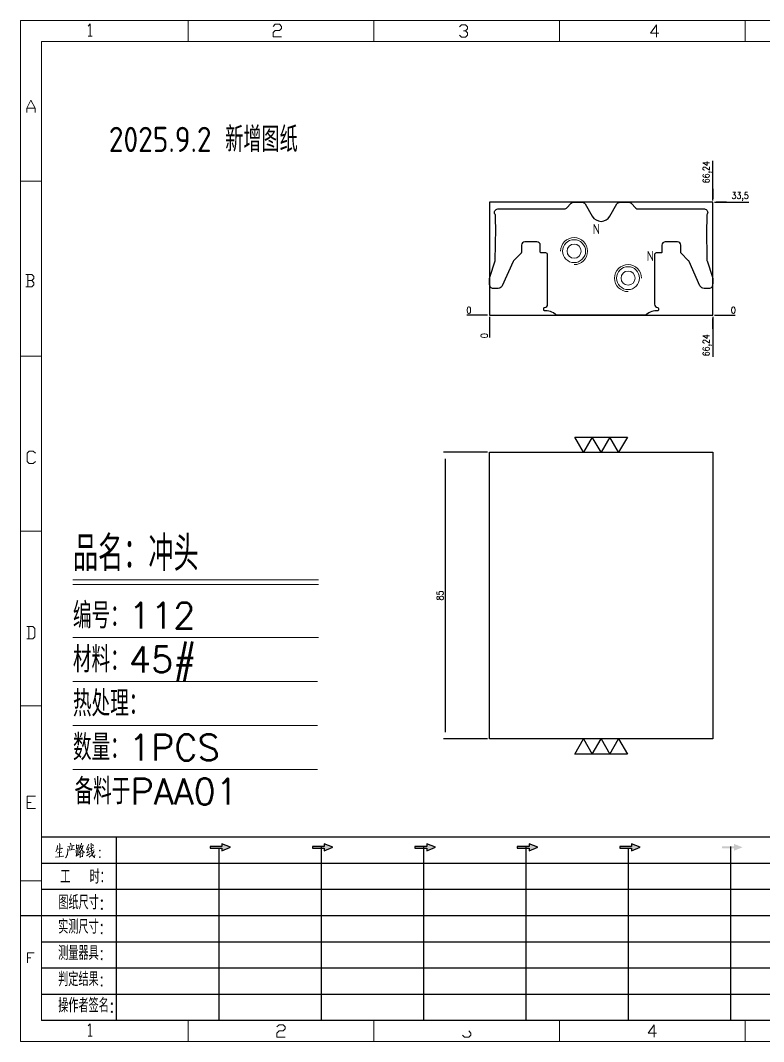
# Model space of a CAD drawing. Header units: millimetres. Extents: x 88508 to 142116, y -5268 to 20283.
# Drawn here: x 95294.1 to 95514.4, y 11982 to 12284.8 of the extents above; entities that cross this region are included whole.
import ezdxf
from ezdxf.enums import TextEntityAlignment as Align

# ---------------------------------------------------------------- set-up
doc = ezdxf.new("R2010")
doc.units = ezdxf.units.MM
doc.linetypes.add('DASHED', pattern=[0])
for name, color, linetype in [('DIM', 4, 'Continuous'), ('PH', 255, 'Continuous'), ('PUNCH', 2, 'Continuous'), ('TEXT', 4, 'Continuous')]:
    doc.layers.add(name, color=color, linetype=linetype)
doc.styles.add('chinesef_fs', font='simplex.shx', dxfattribs={"bigfont": 'gbcbig.shx'})
doc.styles.add('gbenor', font='gbenor.shx', dxfattribs={"bigfont": 'gbcbig.shx'})
doc.styles.add('GBENOR_', font='gbenor.shx', dxfattribs={"bigfont": 'gbcbig'})
doc.styles.get("Standard").update_dxf_attribs({"font": 'txt.shx', "width": 0.85, "bigfont": 'ctxt.shx'})
doc.styles.add('TXT', font='txt.shx', dxfattribs={"width": 0.8, "bigfont": 'ctxt.shx'})
doc.dimstyles.new('T-2-WX', dxfattribs={"dimtxt": 2, "dimasz": 2, "dimexe": 0.5, "dimexo": 0.5, "dimgap": 0.5, "dimtad": 1, "dimtxsty": 'Standard', "dimblk": 'OPEN30', "dimcen": 0, "dimazin": 3, "dimtfac": 1, "dimtmove": 0, "dimatfit": 3, "dimldrblk": 'OPEN30', "dimlwd": -1, "dimlwe": -1})

# ---------------------------------------------------------------- blocks, each defined once
blk = doc.blocks.new('U40')
for points in [[(351.8, 337.7), (351.8, 333.2), (367, 339.3), (351.8, 345.3), (351.8, 340.8), (331.2, 340.8), (331.2, 337.7)], [(545.7, 339.3), (530.6, 345.3), (530.6, 340.8), (509.9, 340.8), (509.9, 337.7), (530.6, 337.7), (530.6, 333.2)], [(724.5, 339.3), (709.3, 345.3), (709.3, 340.8), (688.7, 340.8), (688.7, 337.7), (709.3, 337.7), (709.3, 333.2)], [(903.3, 339.3), (888.1, 345.3), (888.1, 340.8), (867.5, 340.8), (867.5, 337.7), (888.1, 337.7), (888.1, 333.2)], [(1082.1, 339.3), (1066.9, 345.3), (1066.9, 340.8), (1046.3, 340.8), (1046.3, 337.7), (1066.9, 337.7), (1066.9, 333.2)], [(1245.7, 337.7), (1245.7, 333.2), (1260.9, 339.3), (1245.7, 345.3), (1245.7, 340.8), (1225.1, 340.8), (1225.1, 337.7)]]:
    blk.add_hatch(color=3).paths.add_polyline_path(points)
at = {"color": 254, "lineweight": 18}
for p, q in [((0, 1783.5), (0, 0)), ((0, 1783.5), (2530.2, 1783.5)), ((941.1, 1783.5), (941.1, 1746.5)), ((1265.1, 1783.5), (1265.1, 1746.5)), ((37, 37), (37, 1746.5)), ((37, 1746.5), (2493.2, 1746.5)), ((0, 1502.7), (37, 1502.7)), ((0, 1197.2), (37, 1197.2)), ((0, 891.7), (37, 891.7)), ((0, 586.3), (37, 586.3)), ((0, 280.8), (37, 280.8)), ((37, 37), (2493.2, 37)), ((941.1, 0), (941.1, 37)), ((1265.1, 0), (1265.1, 37)), ((0, 0), (2530.2, 0))]:
    blk.add_line(p, q, dxfattribs=at)
at = {"color": 254, "linetype": 'Continuous', "lineweight": 18}
for p, q in [((293.1, 1783.5), (293.1, 1746.5)), ((617.1, 1783.5), (617.1, 1746.5)), ((293.1, 0), (293.1, 37)), ((617.1, 0), (617.1, 37))]:
    blk.add_line(p, q, dxfattribs=at)
for p, q in [((38, 357.6), (1598.2, 357.6)), ((38, 311.8), (1598.2, 311.8)), ((37.1, 266), (1598.2, 266)), ((0.1, 220.2), (1598.2, 220.2)), ((37.1, 174.4), (1598.2, 174.4)), ((37.1, 128.6), (1598.2, 128.6)), ((37.1, 82.8), (1598.2, 82.8))]:
    blk.add_line(p, q)
at = {"color": 254}
for p, q in [((167.8, 37), (167.8, 357.6)), ((525.5, 37), (525.5, 340.8)), ((704.3, 37), (704.3, 340.8)), ((883.1, 37), (883.1, 340.8)), ((1240.6, 37), (1240.6, 340.8)), ((346.7, 37), (346.7, 337.9)), ((1061.9, 37), (1061.9, 337.7)), ((1598.2, 37), (38, 37))]:
    blk.add_line(p, q, dxfattribs=at)
at = {"color": 92, "lineweight": 18}
for points in [[(118.3, 1773.7), (121.9, 1777.3), (121.9, 1755.8)], [(441.4, 1773.1), (445, 1776.7), (452.2, 1776.7), (455.8, 1773.1), (455.8, 1769.5), (452.2, 1765.9), (445, 1765.9), (441.4, 1762.3), (441.4, 1755.1), (455.8, 1755.1)], [(766.4, 1772.4), (770, 1776), (777.2, 1776), (780.8, 1772.4), (780.8, 1768.8), (777.2, 1765.2), (773.6, 1765.2)], [(1114.4, 1761.4), (1100, 1761.4), (1110.8, 1775.8), (1110.8, 1754.2)], [(118.3, 1755.8), (125.5, 1755.8)], [(777.2, 1765.2), (780.8, 1761.6), (780.8, 1758), (777.2, 1754.4), (770, 1754.4), (766.4, 1758)], [(11.1, 1622.8), (11.1, 1630), (18.3, 1644.4), (25.5, 1630), (25.5, 1622.8)], [(11.1, 1630), (25.5, 1630)], [(20, 1329), (23.6, 1332.6), (23.6, 1336.2), (20, 1339.8), (9.2, 1339.8)], [(12.8, 1339.8), (12.8, 1318.2)], [(9.2, 1318.2), (20, 1318.2), (23.6, 1321.8), (23.6, 1325.4), (20, 1329), (12.8, 1329)], [(26.1, 1013.2), (22.5, 1009.6), (15.3, 1009.6), (11.7, 1013.2), (11.7, 1027.6), (15.3, 1031.2), (22.5, 1031.2), (26.1, 1027.6)], [(11, 703.2), (21.8, 703.2), (25.4, 706.8), (25.4, 721.2), (21.8, 724.8), (11, 724.8)], [(14.6, 724.8), (14.6, 703.2)], [(26.1, 407), (11.7, 407), (11.7, 428.6), (26.1, 428.6)], [(11.7, 417.8), (18.9, 417.8)], [(12.3, 137.7), (12.3, 155), (23.8, 155)], [(12.3, 146.4), (18.1, 146.4)], [(118.3, 27.4), (121.9, 31), (121.9, 9.4)], [(447.9, 25.7), (451.5, 29.3), (458.7, 29.3), (462.3, 25.7), (462.3, 22.1), (458.7, 18.5), (451.5, 18.5), (447.9, 14.9), (447.9, 7.7), (462.3, 7.7)], [(782.7, 18.5), (786.3, 14.9), (786.3, 11.3), (782.7, 7.7), (775.5, 7.7), (771.9, 11.3)], [(1110.3, 14.9), (1095.9, 14.9), (1106.7, 29.3), (1106.7, 7.7)], [(118.3, 9.4), (125.5, 9.4)]]:
    blk.add_lwpolyline(points, dxfattribs=at)
at = {"color": 92, "lineweight": 0}
for points in [[(65, 342.2), (64.8, 341), (64.1, 337.9), (63.6, 335.7), (62.8, 333.5), (62.1, 331.4)], [(68.4, 345.9), (68.7, 344.4), (68.1, 322.9)], [(82.6, 340.8), (93.7, 342.2), (93.3, 342.4), (92.4, 342)], [(86.1, 336.1), (86, 337.5), (85.3, 339.8)], [(86.7, 346.7), (87.9, 344.6), (88.3, 343)], [(90.3, 341), (90.4, 339.6), (89.1, 335.3)], [(97.8, 344), (98.1, 342.6), (98.1, 340.8), (98.1, 337.9), (98.1, 336.3), (98.2, 337.7), (102.1, 338.3), (101.8, 338.3), (102.1, 343.6), (102.1, 343.2), (102.1, 342.8), (98.2, 342.2)], [(105.5, 341.2), (105.9, 341), (109.6, 341.8), (109.3, 342.6), (108.5, 339.6), (107.6, 337.3), (106.9, 335.9), (105.9, 334.3), (104.3, 332), (103.1, 330.4), (101.9, 329.4)], [(106.6, 346.5), (106.5, 345.2), (105.1, 341.2), (104.2, 338.9), (103.1, 336.3), (102.6, 335.5)], [(104.9, 339.1), (105.3, 338.7), (107, 335.7), (108.6, 333.3), (109.9, 331.2), (110.3, 330.8), (112.6, 330.8), (110.2, 331.2), (109, 332.6)], [(119.3, 344.8), (119.1, 343.8), (116.8, 338.5), (115.4, 335.5), (119.3, 336.3)], [(120.3, 339.4), (118.1, 333.5), (116.4, 330), (116.1, 329.8), (120.5, 331.4)], [(121.7, 336.7), (127.7, 339.6)], [(123.4, 346.5), (123.5, 345.4), (123.5, 340.8), (123.8, 337.3), (124, 335.3), (124.2, 333.1), (124.5, 331), (124.8, 329), (125.2, 327.4), (125.9, 325.7), (126.9, 323.9), (127.9, 322.7), (128.9, 321.7), (129.6, 321.3), (129.9, 326.1), (129.4, 321.5)], [(127.7, 341.6), (127.2, 342.4), (125.7, 344.2)], [(61.4, 322.3), (68.2, 322.9), (75.3, 323.7), (74.9, 323.9), (73.8, 323.5)], [(63.8, 335.9), (73.4, 337.5), (73.1, 337.7), (72.5, 337.3)], [(64.5, 329.6), (64.8, 329.6), (65.1, 329.6), (72.5, 331), (71.9, 331), (70.9, 330.8)], [(82.6, 335.1), (82.6, 331.8), (82.3, 329), (81.9, 326.8), (81.2, 324.9), (80.3, 323.1), (79.6, 321.9), (78.8, 320.9)], [(93.3, 335.5), (94.1, 335.7), (94.3, 335.5), (82.6, 334.3), (82.6, 335.1), (82.2, 336.9)], [(96.5, 323.9), (102.8, 327.2)], [(97.2, 334.3), (97.5, 333.5), (97.7, 324.7)], [(100.2, 337.9), (100.1, 325.9)], [(100.2, 332.6), (102.4, 333.1)], [(104.2, 330), (104.5, 329), (104.5, 321.1), (104.3, 322.1), (104.5, 322.7), (109.2, 323.1), (108.6, 323.1), (109, 329.2), (109, 330), (109.3, 329.4), (108.6, 329.4), (104.6, 328.8)], [(115.3, 324.3), (121.5, 328.2)], [(128.2, 332.4), (128.1, 331.6), (126.9, 329.6), (125.8, 328), (124.5, 326.3), (123, 324.7), (121.4, 323.3), (120.1, 322.3)], [(121.4, 332.2), (128.8, 335.1)]]:
    blk.add_lwpolyline(points, dxfattribs=at)
for points in [[(367, 339.3), (351.8, 345.3), (351.8, 340.8), (331.2, 340.8), (331.2, 337.7), (351.8, 337.7), (351.8, 333.2), (367, 339.3)], [(545.7, 339.3), (530.6, 345.3), (530.6, 340.8), (509.9, 340.8), (509.9, 337.7), (530.6, 337.7), (530.6, 333.2), (545.7, 339.3)], [(724.5, 339.3), (709.3, 345.3), (709.3, 340.8), (688.7, 340.8), (688.7, 337.7), (709.3, 337.7), (709.3, 333.2), (724.5, 339.3)], [(903.3, 339.3), (888.1, 345.3), (888.1, 340.8), (867.5, 340.8), (867.5, 337.7), (888.1, 337.7), (888.1, 333.2), (903.3, 339.3)], [(1082.1, 339.3), (1066.9, 345.3), (1066.9, 340.8), (1046.3, 340.8), (1046.3, 337.7), (1066.9, 337.7), (1066.9, 333.2), (1082.1, 339.3)]]:
    blk.add_lwpolyline(points)
for points in [[(138.7, 332.4), (139.4, 333.5), (138.7, 334.5), (138, 333.5)], [(138.7, 320.9), (139.4, 321.9), (138.7, 322.9), (138, 321.9)]]:
    blk.add_lwpolyline(points, close=True, dxfattribs=at)
at = {"color": 3, "style": 'chinesef_fs'}
for s, p in [('工  时：', (69.5, 275.7)), ('图纸尺寸:', (66.2, 230.9)), ('实测尺寸:', (65.9, 188.4)), ('测量器具:', (65.9, 142.6)), ('判定结果:', (65.9, 96.8)), ('操作者签名:', (65.9, 51))]:
    blk.add_text(s, height=24.57, dxfattribs=at).set_placement(p)
at = {"lineweight": 18, "style": 'GBENOR_'}
blk.add_attdef('文档路径', (2126, 386.9), '', height=17.8, dxfattribs=at)
at = {"lineweight": 20, "style": 'TXT'}
for tag, height, p in [('18-**-**', 16.3, (1866.6, 256.2)), ('客户名称', 16.1, (1741.1, 134, 0)), ('料厚:', 16.1, (1741.3, 93.2, 0))]:
    blk.add_attdef(tag, text='', height=height, dxfattribs=at).set_placement(p, align=Align.MIDDLE)
for tag, p, height in [('88888', (1850.9, 207.5), 14.9), ('材质:', (1691.2, 168, 0), 16.1), ('核准', (1869.4, 127.5, 0), 16.1), ('设计', (1868.8, 88.3, 0), 16.1), ('绘图', (1868.2, 49.1, 0), 16.1)]:
    blk.add_attdef(tag, p, '', height=height, dxfattribs=at)
for tag, p, height, width in [('3', (2234.7, 206.9), 15.8, 0.7), ('4', (2234.7, 167.4), 15.8, 0.7), ('核准日期', (2041.1, 124.2, 0), 16.1, 0.68), ('设计日期', (2041.1, 84.5, 0), 16.1, 0.68), ('1', (2251.9, 85.9), 14.6, 0.7), ('绘图日期', (2040.9, 46.4, 0), 16.1, 0.68), ('2', (2235, 49.2), 14.6, 0.7)]:
    blk.add_attdef(tag, p, '', height=height, dxfattribs=dict(at, width=width))
blk = doc.blocks.new('*D9765')
at = {"layer": 'Defpoints', "color": 0}
for p in [(95433.08, 12197.39), (95499.32, 12197.39), (95504.32, 12197.39)]:
    blk.add_point(p, dxfattribs=at)
at = {"layer": 'DIM', "color": 0}
blk.add_line((95499.82, 12197.39), (95505.95, 12197.39), dxfattribs=at)
at = {"layer": 'DIM', "color": 0, "insert": (95505.39, 12198.89), "char_height": 2, "attachment_point": 5}
blk.add_mtext('0', dxfattribs=at)
blk = doc.blocks.new('_Open30')
blk = doc.blocks.new('*D9766')
at = {"layer": 'Defpoints', "color": 0}
for p in [(95499.32, 12230.89), (95504.32, 12230.89), (95433.08, 12197.39)]:
    blk.add_point(p, dxfattribs=at)
at = {"layer": 'DIM', "color": 0}
for p, q in [((95499.82, 12230.89), (95503.32, 12230.89)), ((95503.32, 12230.89), (95500.32, 12230.89)), ((95500.32, 12230.89), (95510, 12230.89))]:
    blk.add_line(p, q, dxfattribs=at)
at = {"layer": 'DIM', "color": 0, "insert": (95507.41, 12232.58), "char_height": 2, "attachment_point": 5}
blk.add_mtext('33,5', dxfattribs=at)
blk = doc.blocks.new('*D9767')
at = {"layer": 'Defpoints', "color": 0}
for p in [(95428.08, 12197.39), (95433.08, 12197.39), (95433.08, 12197.39)]:
    blk.add_point(p, dxfattribs=at)
at = {"layer": 'DIM', "color": 0}
blk.add_line((95432.58, 12197.39), (95426.45, 12197.39), dxfattribs=at)
at = {"layer": 'DIM', "color": 0, "insert": (95427.02, 12198.89), "char_height": 2, "attachment_point": 5}
blk.add_mtext('0', dxfattribs=at)
blk = doc.blocks.new('*D9768')
at = {"layer": 'Defpoints', "color": 0}
for p in [(95433.08, 12197.39), (95499.32, 12197.39), (95499.32, 12192.39)]:
    blk.add_point(p, dxfattribs=at)
at = {"layer": 'DIM', "color": 0}
for p, q in [((95499.32, 12196.89), (95499.32, 12193.39)), ((95499.32, 12193.39), (95499.32, 12196.39)), ((95499.32, 12196.39), (95499.32, 12185.09))]:
    blk.add_line(p, q, dxfattribs=at)
at = {"layer": 'DIM', "color": 0, "insert": (95497.63, 12188.49), "char_height": 2, "attachment_point": 5, "rotation": 90}
blk.add_mtext('66,24', dxfattribs=at)
blk = doc.blocks.new('*D9769')
at = {"layer": 'Defpoints', "color": 0}
for p in [(95433.08, 12197.39), (95433.08, 12197.39), (95433.08, 12192.39)]:
    blk.add_point(p, dxfattribs=at)
at = {"layer": 'DIM', "color": 0}
blk.add_line((95433.08, 12196.89), (95433.08, 12190.75), dxfattribs=at)
at = {"layer": 'DIM', "color": 0, "insert": (95431.58, 12191.32), "char_height": 2, "attachment_point": 5, "rotation": 90}
blk.add_mtext('0', dxfattribs=at)
blk = doc.blocks.new('*D9770')
at = {"layer": 'Defpoints', "color": 0}
for p in [(95499.32, 12235.89), (95499.32, 12230.89), (95433.08, 12197.39)]:
    blk.add_point(p, dxfattribs=at)
at = {"layer": 'DIM', "color": 0}
for p, q in [((95499.32, 12231.89), (95499.32, 12243.19)), ((95499.32, 12231.39), (95499.32, 12234.89)), ((95499.32, 12234.89), (95499.32, 12231.89))]:
    blk.add_line(p, q, dxfattribs=at)
at = {"layer": 'DIM', "color": 0, "insert": (95497.63, 12239.79), "char_height": 2, "attachment_point": 5, "rotation": 90}
blk.add_mtext('66,24', dxfattribs=at)
blk = doc.blocks.new('*D9771')
at = {"layer": 'Defpoints', "color": 0}
for p in [(95433.08, 12156.79), (95419.97, 12071.79), (95433.08, 12071.79)]:
    blk.add_point(p, dxfattribs=at)
at = {"layer": 'DIM', "color": 0}
for p, q in [((95432.58, 12156.79), (95419.47, 12156.79)), ((95419.97, 12154.79), (95419.97, 12073.79)), ((95432.58, 12071.79), (95419.47, 12071.79))]:
    blk.add_line(p, q, dxfattribs=at)
at = {"layer": 'DIM', "color": 0, "insert": (95418.47, 12114.29), "char_height": 2, "attachment_point": 5, "rotation": 90}
blk.add_mtext('85', dxfattribs=at)

msp = doc.modelspace()

# ---------------------------------------------------------------- linework, layer by layer
at = {"layer": 'DIM', "color": 4, "linetype": 'Continuous', "lineweight": 13}
for p, q in [((95309.654, 12118.891), (95382.465, 12118.891)), ((95309.654, 12117.549), (95382.465, 12117.549)), ((95309.654, 12101.83), (95382.465, 12101.83)), ((95309.654, 12088.794), (95382.149, 12088.794)), ((95309.654, 12075.759), (95382.149, 12075.759)), ((95309.654, 12062.723), (95382.149, 12062.723))]:
    msp.add_line(p, q, dxfattribs=at)
at = {"layer": 'DIM'}
for points in [[(95473.995, 12161.286), (95471.397, 12156.786), (95468.798, 12161.286), (95466.2, 12156.786), (95463.602, 12161.286), (95461.004, 12156.786), (95458.406, 12161.286), (95473.995, 12161.286)], [(95458.406, 12067.286), (95461.004, 12071.786), (95463.602, 12067.286), (95466.2, 12071.786), (95468.798, 12067.286), (95471.397, 12071.786), (95473.995, 12067.286), (95458.406, 12067.286)]]:
    msp.add_lwpolyline(points, close=True, dxfattribs=at)
at = {"layer": 'DIM', "color": 2}
msp.add_lwpolyline([(95433.082, 12156.786), (95499.319, 12156.786), (95499.319, 12071.786), (95433.082, 12071.786)], close=True, dxfattribs=at)
at = {"layer": 'PUNCH'}
msp.add_lwpolyline([(95447.17, 12219.126), (95443.582, 12219.126, 0.4142136), (95442.582, 12218.126), (95442.582, 12215.959, -0.2021422), (95442.491, 12215.744), (95440.353, 12213.658, 0.0944881), (95440.139, 12213.351), (95436.898, 12206.113, -0.234761), (95436.073, 12205.434), (95435.674, 12205.342, -0.0479446), (95435.484, 12205.317), (95435.061, 12205.302, -0.0220851), (95434.973, 12205.302), (95434.025, 12205.352, -0.3146638), (95433.302, 12205.915, -0.0658431), (95433.096, 12207.14, -0.0208931), (95433.084, 12207.772, -0.0728044), (95433.23, 12208.628), (95434.812, 12213.502, 0.07437), (95434.836, 12213.647), (95434.997, 12223.084, 0.0139664), (95434.996, 12223.14), (95434.9, 12225.606), (95434.9, 12226.832, 0.1395991), (95434.75, 12227.359, -0.5878017), (95435.6, 12228.886), (95455.209, 12228.886, 0.1989124), (95455.916, 12229.179), (95457.33, 12230.593, -0.1989124), (95458.037, 12230.886), (95460.623, 12230.886, -0.2679492), (95461.489, 12230.386), (95463.602, 12226.725, 0.5773503), (95468.798, 12226.725), (95470.912, 12230.386, -0.2679492), (95471.778, 12230.886), (95474.364, 12230.886, -0.1989124), (95475.071, 12230.593), (95476.485, 12229.179, 0.1989124), (95477.192, 12228.886), (95496.8, 12228.886, -0.5878017), (95497.65, 12227.359, 0.1395991), (95497.5, 12226.832), (95497.5, 12225.606), (95497.405, 12223.14, 0.0139664), (95497.404, 12223.084), (95497.564, 12213.647, 0.07437), (95497.589, 12213.502), (95499.171, 12208.628, -0.0728044), (95499.317, 12207.772, -0.0208931), (95499.305, 12207.14, -0.0658431), (95499.098, 12205.915, -0.3146638), (95498.376, 12205.352), (95497.428, 12205.302, -0.0220851), (95497.34, 12205.302), (95496.917, 12205.317, -0.0479446), (95496.727, 12205.342), (95496.328, 12205.434, -0.234761), (95495.503, 12206.113), (95492.262, 12213.351, 0.0944881), (95492.048, 12213.658), (95489.909, 12215.744, -0.2021422), (95489.819, 12215.959), (95489.819, 12218.126, 0.4142136), (95488.819, 12219.126), (95485.231, 12219.126, 0.4142136), (95484.231, 12218.126), (95484.231, 12216.144, -0.4154048), (95483.93, 12215.844), (95482.538, 12215.85, 0.4154048), (95482.036, 12215.35), (95482.036, 12200.664, 0.3862733), (95482.94, 12199.669, -0.3862733), (95483.211, 12199.37), (95483.211, 12198.964, -0.4146128), (95482.911, 12198.664), (95482.136, 12198.665, 0.1602172), (95480.354, 12198.082), (95479.671, 12197.58, -0.1598678), (95479.079, 12197.386), (95453.322, 12197.386, -0.1598678), (95452.729, 12197.58), (95452.046, 12198.082, 0.1602172), (95450.265, 12198.665), (95449.49, 12198.664, -0.4146128), (95449.189, 12198.964), (95449.189, 12199.37, -0.3862733), (95449.461, 12199.669, 0.3862733), (95450.364, 12200.664), (95450.364, 12215.35, 0.4154048), (95449.862, 12215.85), (95448.471, 12215.844, -0.4154048), (95448.17, 12216.144), (95448.17, 12218.126, 0.4142136)], format="xyb", close=True, dxfattribs=at)
at = {"layer": 'PUNCH', "lineweight": 18}
for centre, radius in [((95458.2, 12216.386), 3.4), ((95458.2, 12216.386), 2.1), ((95474.2, 12208.386), 3.4), ((95474.2, 12208.386), 2.1)]:
    msp.add_circle(centre, radius, dxfattribs=at)
for centre, start, end in [((95458.2, 12216.386), 270, 180), ((95474.2, 12208.386), 0, 270)]:
    msp.add_arc(centre, 4, start, end, dxfattribs=at)
at = {"layer": 'TEXT', "color": 8, "linetype": 'DASHED'}
msp.add_lwpolyline([(95433.082, 12197.386), (95499.319, 12197.386), (95499.319, 12230.886), (95433.082, 12230.886)], close=True, dxfattribs=at)

# ---------------------------------------------------------------- block references
at = {"ltscale": 3, "xscale": 0.1697551054879464, "yscale": 0.169755105485937, "zscale": 0.1697551054862453}
msp.add_blockref('U40', (95294.097, 11982.038), dxfattribs=at)

# ---------------------------------------------------------------- texts
at = {"layer": 'DIM', "color": 7, "style": 'gbenor'}
for p in [(95464.794, 12222.979), (95480.794, 12214.979)]:
    msp.add_text('N', height=3, dxfattribs=at).set_placement(p, align=Align.MIDDLE_CENTER)
at = {"layer": 'DIM', "color": 3, "linetype": 'Continuous', "lineweight": 13, "style": 'chinesef_fs'}
for s, height, p in [('品名：冲头', 10.3518, (95309.654, 12121.575)), ('编号：112', 7.668, (95309.654, 12104.514)), ('材料：45#', 7.668, (95309.654, 12091.478)), ('热处理： ', 7.668, (95309.654, 12078.443)), ('数量：1PCS', 7.668, (95309.654, 12065.407)), ('备料于PAA01', 7.668, (95310.121, 12052.372))]:
    msp.add_text(s, height=height, dxfattribs=at).set_placement(p)
at = {"layer": 'PH', "color": 6, "linetype": 'Continuous', "style": 'gbenor'}
msp.add_text('2025.9.2 新增图纸', height=7.46496, dxfattribs=at).set_placement((95348.292, 12249.917), align=Align.MIDDLE)

# ---------------------------------------------------------------- dimensions: what is measured, and where the dimension line sits
at = {"layer": 'DIM'}
for feature_location, offset, dtype, origin, picture, middle in [((95499.319, 12230.886), (0, 5), 1, (95433.082, 12197.386), '*D9770', (95497.628, 12239.786)), ((95499.319, 12230.886), (5, 0), 0, (95433.082, 12197.386), '*D9766', (95507.409, 12232.576)), ((95433.081785823, 12197.385608567), (-5, 0), 0, (95433.081785823, 12197.385608567), '*D9767', (95427.015119156, 12198.885608567)), ((95499.318988438, 12197.385608567), (5, 0), 0, (95433.081785823, 12197.385608567), '*D9765', (95505.385655105, 12198.885608567)), ((95433.081785823, 12197.385608567), (0, -5), 1, (95433.081785823, 12197.385608567), '*D9769', (95431.581785823, 12191.3189419)), ((95499.319, 12197.386), (0, -5), 1, (95433.082, 12197.386), '*D9768', (95497.628, 12188.486))]:
    dim = msp.add_ordinate_dim(feature_location=feature_location, offset=offset, dtype=dtype, origin=origin, dimstyle='T-2-WX', dxfattribs=at)
    dim.commit()
    dim.dimension.update_dxf_attribs({"geometry": picture, "text_midpoint": middle})
dim = msp.add_linear_dim(base=(95419.972, 12071.786), p1=(95433.082, 12156.786), p2=(95433.082, 12071.786), angle=90, dimstyle='T-2-WX', dxfattribs=at)
dim.commit()
dim.dimension.update_dxf_attribs({"geometry": '*D9771', "text_midpoint": (95418.472, 12114.286)})

doc.saveas('drawing.dxf')
